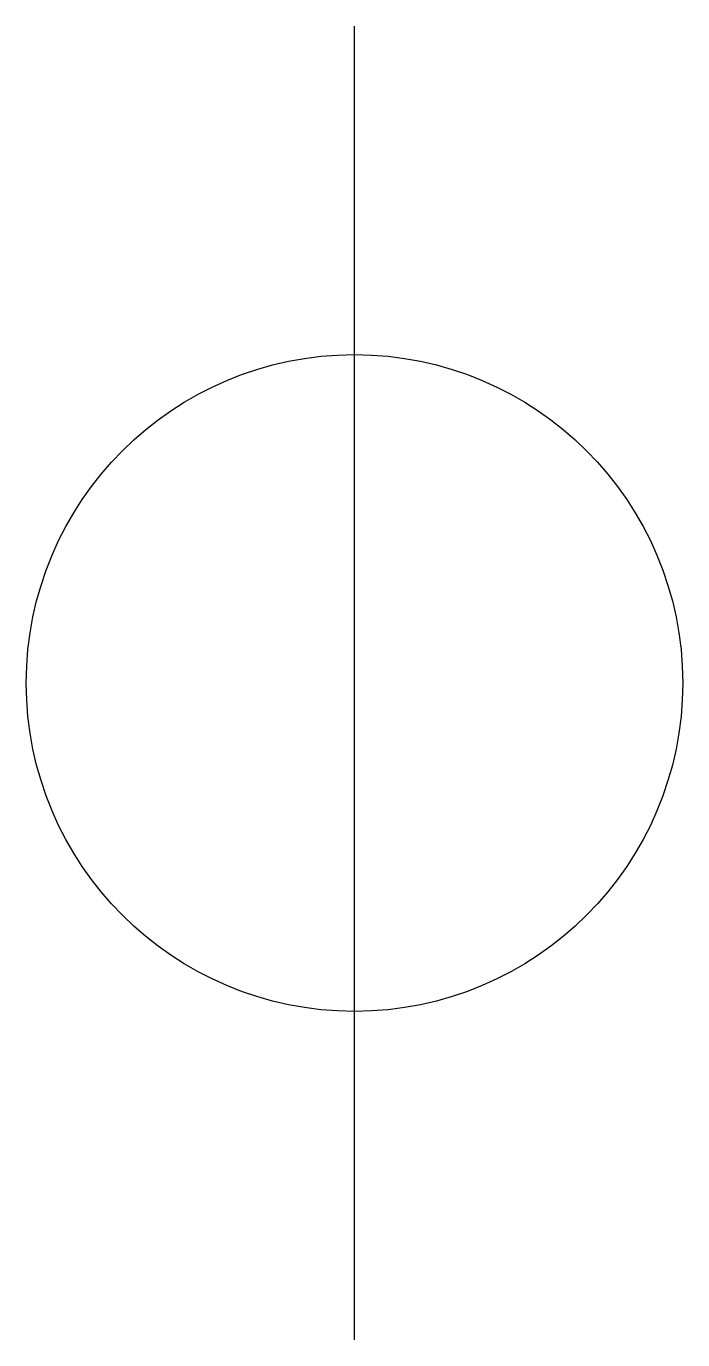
# Model space of a CAD drawing. Extents: x -1.5 to 1.5, y -3 to 3.
import ezdxf

# ---------------------------------------------------------------- set-up
doc = ezdxf.new("R2010")
doc.units = 0
doc.header["$MEASUREMENT"] = 0

msp = doc.modelspace()

# ---------------------------------------------------------------- linework, layer by layer
msp.add_line((0, -3), (0, 3))
msp.add_circle((0, 0), 1.5)

doc.saveas('drawing.dxf')
